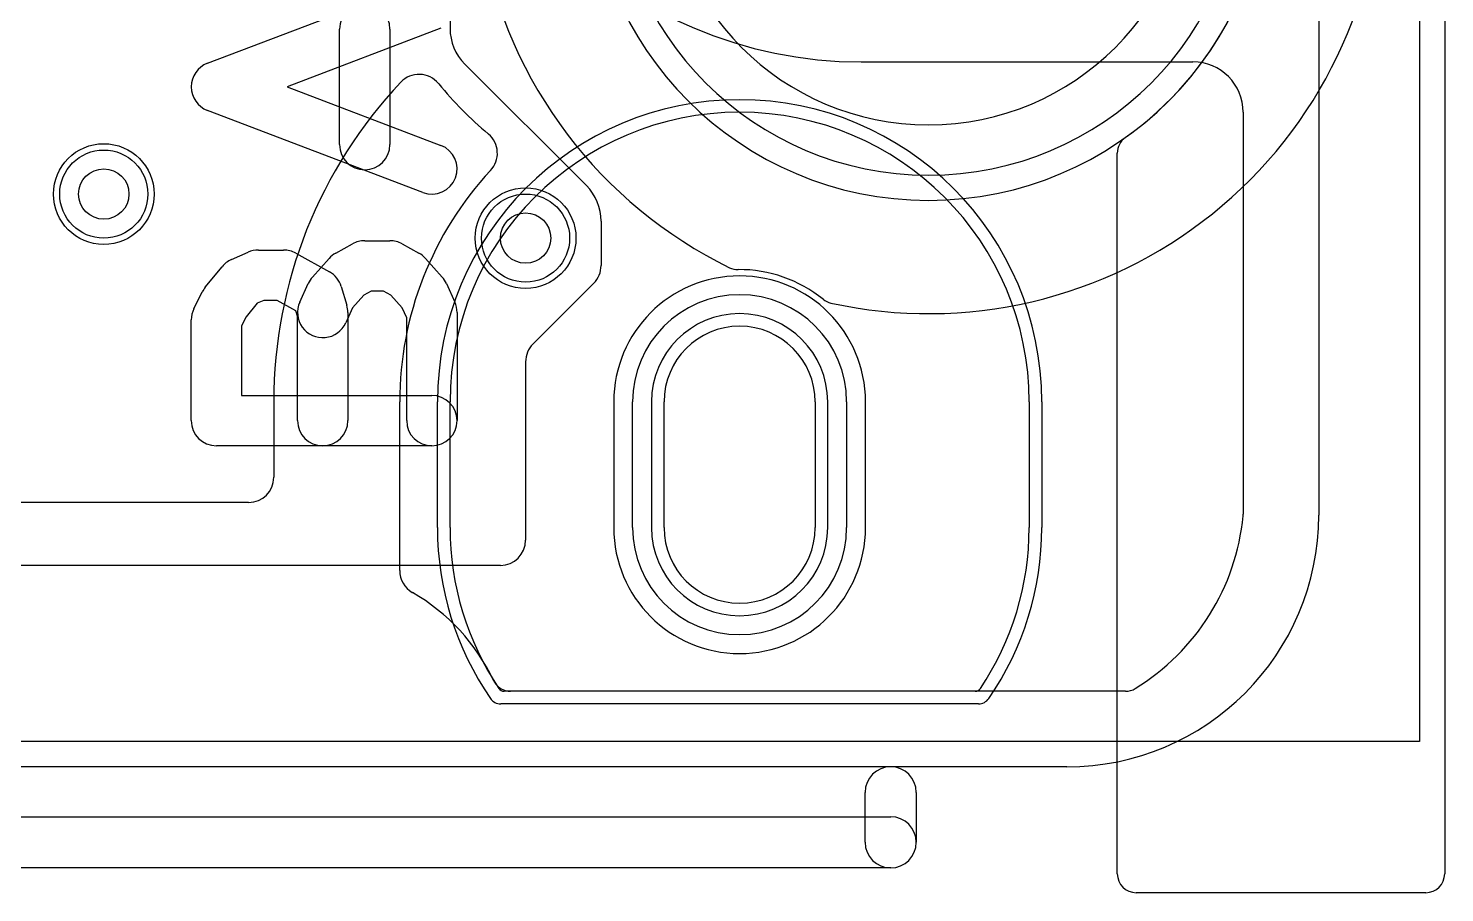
# Model space of a CAD drawing. Extents: x -1 to 20.9, y -0.5 to 20.
# Drawn here: x 14.88 to 20.5, y -0.5 to 2.93 of the extents above; entities that cross this region are included whole.
import ezdxf

# ---------------------------------------------------------------- set-up
doc = ezdxf.new("R2010")
doc.units = 0
for name, color, linetype in [('Hole', 1, 'CONTINUOUS'), ('L1', 3, 'CONTINUOUS'), ('L4', 3, 'CONTINUOUS'), ('MetalMask-B', 176, 'CONTINUOUS'), ('Outline', 7, 'CONTINUOUS'), ('PartsArea-B', 111, 'CONTINUOUS'), ('PartsSilk-A', 221, 'CONTINUOUS'), ('PartsSilk-B', 221, 'CONTINUOUS'), ('Resist-A', 2, 'CONTINUOUS'), ('Resist-B', 2, 'CONTINUOUS'), ('Silk-A', 140, 'CONTINUOUS')]:
    doc.layers.add(name, color=color, linetype=linetype)

msp = doc.modelspace()

# ---------------------------------------------------------------- linework, layer by layer
at = {"layer": 'Hole'}
for p, q in [((17.4, 0.95), (17.4, 1.45)), ((18, 1.45), (18, 0.95))]:
    msp.add_line(p, q, dxfattribs=at)
for centre in [(15.175, 2.275), (16.85, 2.1)]:
    msp.add_circle(centre, 0.1, dxfattribs=at)
for centre, start, end in [((17.7, 1.45), 0, 180), ((17.7, 0.95), 180, 0)]:
    msp.add_arc(centre, 0.3, start, end, dxfattribs=at)
at = {"layer": 'L1'}
for p, q in [((16.55, 3.90137), (16.55, 2.93284)), ((16.60858, 2.79142), (17.09142, 2.30858)), ((17.15, 2.16716), (17.15, 1.99142)), ((17.12071, 1.92071), (16.87929, 1.67929)), ((16.85, 1.60858), (16.85, 0.9)), ((16.75, 0.8), (4.25, 0.8))]:
    msp.add_line(p, q, dxfattribs=at)
for centre in [(15.175, 2.275), (16.85, 2.1)]:
    msp.add_circle(centre, 0.2, dxfattribs=at)
for centre, radius, start, end in [((18.45, 3.6), 1.05, 180, 0), ((16.75, 2.93284), 0.2, 180, -135), ((16.95, 2.16716), 0.2, 0, 45), ((17.05, 1.99142), 0.1, -45, 0), ((16.95, 1.60858), 0.1, 135, 180), ((16.75, 0.9), 0.1, -90, 0)]:
    msp.add_arc(centre, radius, start, end, dxfattribs=at)
at = {"layer": 'L4'}
for p, q in [((18.18278, 2.8), (19.5, 2.8)), ((19.7, 2.6), (19.7, 1.00358)), ((15.85, 1.45), (15.85, 1.15)), ((16.35, 0.77942), (16.35, 1.45)), ((16.55, 0.95), (16.55, 1.45)), ((17.2, 1.45), (17.2, 0.95)), ((17.35, 1.45), (17.35, 0.95)), ((18.05, 0.95), (18.05, 1.45)), ((18.2, 0.95), (18.2, 1.45)), ((18.85, 1.45), (18.85, 0.95)), ((15.75, 1.05), (4.24999, 1.05)), ((18.63541, 0.3), (16.76459, 0.3)), ((19.23219, 0.3), (16.79057, 0.3))]:
    msp.add_line(p, q, dxfattribs=at)
for centre in [(15.175, 2.275), (16.85, 2.1)]:
    msp.add_circle(centre, 0.2, dxfattribs=at)
for centre, radius, start, end in [((18.18278, 4.5), 1.7, 180, -90), ((19.5, 2.6), 0.2, 0, 90), ((17.7, 1.45), 1.85, 136.68322, 180), ((16.29944, 2.77059), 0.07497, -43.31373, -42.8161), ((16.42674, 2.65054), 0.10002, 39.80777, 136.30039), ((16.56175, 2.76185), 0.07497, -140.90095, -139.12681), ((17.70007, 3.69995), 1.55001, -140.44096, -130.10914), ((17.7, 1.45), 1.15, 0, 180), ((16.75058, 2.57113), 0.07497, -130.9113, -129.44643), ((16.63796, 2.43722), 0.10001, -42.90919, 49.47265), ((17.70001, 1.45), 1.35001, 137.09128, 180), ((17.7, 1.45), 0.5, 0, 180), ((17.7, 1.45), 0.35, 0, 180), ((15.75, 1.15), 0.1, -90, 0), ((18.79654, 1.08427), 0.90738, -58.44106, -5.56288), ((19.62503, 1.00358), 0.07497, -5.56459, 0), ((17.7, 0.95), 1.15, 180, -146.25093), ((17.7, 0.95), 0.5, 180, 0), ((17.7, 0.95), 0.35, 180, 0), ((17.7, 0.95), 1.15, -33.74907, 0), ((16.42497, 0.77942), 0.07497, 180, -179.97707), ((16.45, 0.77943), 0.1, -179.97708, -119.98794), ((16.43749, 0.75775), 0.07497, -119.98851, -119.41687), ((15.99999, 0.00001), 0.80001, 25.37605, 59.9442), ((16.79055, 0.37499), 0.07497, -154.62438, -146.30781), ((16.79058, 0.37501), 0.07501, -146.30781, -104.03439), ((16.76459, 0.325), 0.025, -146.25273, -90), ((16.79057, 0.37497), 0.07497, -104.03439, -90), ((18.63541, 0.325), 0.025, -90, -33.74727), ((19.2322, 0.37497), 0.07497, -90.00764, -58.43856)]:
    msp.add_arc(centre, radius, start, end, dxfattribs=at)
at = {"layer": 'MetalMask-B'}
for p, q in [((16.55, 0.95), (16.55, 1.45)), ((17.35, 1.45), (17.35, 0.95)), ((18.05, 0.95), (18.05, 1.45)), ((18.85, 1.45), (18.85, 0.95)), ((18.63541, 0.3), (16.76459, 0.3))]:
    msp.add_line(p, q, dxfattribs=at)
for centre, radius, start, end in [((17.7, 1.45), 1.15, 0, 180), ((17.7, 1.45), 0.35, 0, 180), ((17.7, 0.95), 1.15, 180, -146.25093), ((17.7, 0.95), 0.35, 180, 0), ((17.7, 0.95), 1.15, -33.74907, 0), ((16.76459, 0.325), 0.025, -146.25273, -90), ((18.63541, 0.325), 0.025, -90, -33.74727)]:
    msp.add_arc(centre, radius, start, end, dxfattribs=at)
at = {"layer": 'Outline'}
for p, q in [((20, 15), (20, 1)), ((19, 0), (12, 0))]:
    msp.add_line(p, q, dxfattribs=at)
msp.add_arc((19, 1), 1, -90, 0, dxfattribs=at)
at = {"layer": 'PartsArea-B'}
for p, q in [((20.4, 19.4), (20.4, 0.1)), ((20.4, 0.1), (-0.4, 0.1))]:
    msp.add_line(p, q, dxfattribs=at)
at = {"layer": 'PartsSilk-A'}
for p, q in [((15.58662, 2.79438), (16.44218, 3.1203)), ((16.51338, 2.9334), (15.90312, 2.70093)), ((16.11111, 2.4713), (16.11111, 2.93056)), ((16.31111, 2.93056), (16.31111, 2.4713)), ((15.90312, 2.70093), (16.51338, 2.46845)), ((16.44218, 2.28155), (15.58662, 2.60748)), ((16.21111, 2.08981), (16.31111, 2.08981)), ((15.68161, 2.01453), (15.74828, 2.04416)), ((15.78889, 2.05278), (15.88889, 2.05278)), ((15.93746, 2.04019), (16.07079, 1.96611)), ((16.09588, 2.0402), (16.16255, 2.07723)), ((16.35967, 2.07723), (16.42634, 2.0402)), ((15.57816, 1.90499), (15.64482, 1.98647)), ((16.00344, 1.94559), (16.0701, 2.01967)), ((16.45212, 2.01967), (16.51878, 1.94559)), ((15.95325, 1.84568), (15.98659, 1.91975)), ((16.53563, 1.91975), (16.56897, 1.84568)), ((15.53278, 1.81973), (15.56612, 1.8864)), ((16.118, 1.90743), (16.14022, 1.83336)), ((16.2076, 1.87347), (16.16256, 1.82342)), ((16.23702, 1.88981), (16.2076, 1.87347)), ((16.2852, 1.88981), (16.23702, 1.88981)), ((16.31462, 1.87347), (16.2852, 1.88981)), ((16.35966, 1.82342), (16.31462, 1.87347)), ((15.78456, 1.84143), (15.74002, 1.78698)), ((15.81011, 1.85278), (15.78456, 1.84143)), ((15.86298, 1.85278), (15.81011, 1.85278)), ((15.93812, 1.81103), (15.86298, 1.85278)), ((15.94444, 1.78995), (15.93812, 1.81103)), ((16.16256, 1.82342), (16.13563, 1.76358)), ((16.14444, 1.80463), (16.14444, 1.375)), ((16.37778, 1.78316), (16.35966, 1.82342)), ((16.57778, 1.80463), (16.57778, 1.375)), ((15.52222, 1.375), (15.52222, 1.775)), ((15.74002, 1.78698), (15.72222, 1.75139)), ((15.72222, 1.75139), (15.72222, 1.475)), ((15.94444, 1.375), (15.94444, 1.78995)), ((16.37778, 1.375), (16.37778, 1.78316)), ((15.72222, 1.475), (16.47778, 1.475)), ((16.47778, 1.275), (15.62222, 1.275))]:
    msp.add_line(p, q, dxfattribs=at)
for centre, start, end in [((16.21111, 2.93056), 0, 180), ((15.62222, 2.70093), 110.85446, -110.8546), ((16.21111, 2.4713), 180, 0), ((16.47778, 2.375), -110.85446, 69.1454), ((16.21111, 1.98981), 90, 119.04877), ((16.31111, 1.98981), 60.94873, 90), ((15.78889, 1.95278), 90, 113.96169), ((15.88889, 1.95278), 60.94094, 90), ((16.14444, 1.95278), 119.05127, 138.01792), ((16.37778, 1.95278), 41.9804, 60.95123), ((15.72222, 1.92315), 113.96074, 140.71289), ((16.07778, 1.8787), 138.0196, 155.76679), ((16.02222, 1.8787), 16.69705, 60.94284), ((16.44444, 1.8787), 24.23532, 41.98208), ((15.65556, 1.84167), 140.71382, 153.43151), ((15.62222, 1.775), 153.42982, 180), ((16.04444, 1.80463), 155.76468, -24.23321), ((16.04444, 1.80463), 0, 16.69853), ((16.47778, 1.80463), 0, 24.23321), ((16.47778, 1.375), -90, 90), ((15.62222, 1.375), 180, -90), ((16.04444, 1.375), 180, 0), ((16.47778, 1.375), 180, 0)]:
    msp.add_arc(centre, 0.1, start, end, dxfattribs=at)
at = {"layer": 'PartsSilk-B'}
for p, q in [((18.1984, -0.3), (18.1984, -0.1016)), ((18.4016, -0.1016), (18.4016, -0.3)), ((1.8016, -0.1984), (18.3, -0.1984)), ((18.3, -0.4016), (1.7, -0.4016))]:
    msp.add_line(p, q, dxfattribs=at)
for centre, start, end in [((18.3, -0.1016), 0, 180), ((18.3, -0.3), -90, 90), ((18.3, -0.3), 180, 0)]:
    msp.add_arc(centre, 0.1016, start, end, dxfattribs=at)
at = {"layer": 'Resist-A'}
for p, q in [((17.275, 0.95), (17.275, 1.45)), ((18.125, 1.45), (18.125, 0.95))]:
    msp.add_line(p, q, dxfattribs=at)
for centre in [(15.175, 2.275), (16.85, 2.1)]:
    msp.add_circle(centre, 0.175, dxfattribs=at)
for centre, radius, start, end in [((18.45, 3.6), 1.25, 180, 0), ((17.7, 1.45), 0.425, 0, 180), ((17.7, 0.95), 0.425, 180, 0)]:
    msp.add_arc(centre, radius, start, end, dxfattribs=at)
at = {"layer": 'Resist-B'}
for p, q in [((16.5, 0.95), (16.5, 1.45)), ((17.275, 0.95), (17.275, 1.45)), ((18.125, 1.45), (18.125, 0.95)), ((18.9, 1.45), (18.9, 0.95)), ((18.64868, 0.25), (16.75132, 0.25))]:
    msp.add_line(p, q, dxfattribs=at)
for centre in [(15.175, 2.275), (16.85, 2.1)]:
    msp.add_circle(centre, 0.175, dxfattribs=at)
for centre, radius, start, end in [((17.7, 1.45), 1.2, 0, 180), ((17.7, 1.45), 0.425, 0, 180), ((17.7, 0.95), 1.2, 180, -145.58264), ((17.7, 0.95), 0.425, 180, 0), ((17.7, 0.95), 1.2, -34.41736, 0), ((16.75132, 0.3), 0.05, -145.58531, -90), ((18.64868, 0.3), 0.05, -90, -34.41469)]:
    msp.add_arc(centre, radius, start, end, dxfattribs=at)
at = {"layer": 'Silk-A'}
for p, q in [((20.5, 14.42495), (20.5, -0.425)), ((15.58662, 2.79438), (16.44218, 3.1203)), ((16.51338, 2.9334), (15.90312, 2.70093)), ((16.11111, 2.4713), (16.11111, 2.93056)), ((16.31111, 2.93056), (16.31111, 2.4713)), ((15.90312, 2.70093), (16.51338, 2.46845)), ((16.44218, 2.28155), (15.58662, 2.60748)), ((19.2, -0.425), (19.2, 2.4381)), ((16.21111, 2.08981), (16.31111, 2.08981)), ((15.68161, 2.01453), (15.74828, 2.04416)), ((15.78889, 2.05278), (15.88889, 2.05278)), ((15.93746, 2.04019), (16.07079, 1.96611)), ((16.09588, 2.0402), (16.16255, 2.07723)), ((16.35967, 2.07723), (16.42634, 2.0402)), ((15.57816, 1.90499), (15.64482, 1.98647)), ((16.00344, 1.94559), (16.0701, 2.01967)), ((16.45212, 2.01967), (16.51878, 1.94559)), ((15.95325, 1.84568), (15.98659, 1.91975)), ((16.53563, 1.91975), (16.56897, 1.84568)), ((15.53278, 1.81973), (15.56612, 1.8864)), ((16.118, 1.90743), (16.14022, 1.83336)), ((16.2076, 1.87347), (16.16256, 1.82342)), ((16.23702, 1.88981), (16.2076, 1.87347)), ((16.2852, 1.88981), (16.23702, 1.88981)), ((16.31462, 1.87347), (16.2852, 1.88981)), ((16.35966, 1.82342), (16.31462, 1.87347)), ((15.78456, 1.84143), (15.74002, 1.78698)), ((15.81011, 1.85278), (15.78456, 1.84143)), ((15.86298, 1.85278), (15.81011, 1.85278)), ((15.93812, 1.81103), (15.86298, 1.85278)), ((15.94444, 1.78995), (15.93812, 1.81103)), ((16.16256, 1.82342), (16.13563, 1.76358)), ((16.14444, 1.80463), (16.14444, 1.375)), ((16.37778, 1.78316), (16.35966, 1.82342)), ((16.57778, 1.80463), (16.57778, 1.375)), ((15.52222, 1.375), (15.52222, 1.775)), ((15.74002, 1.78698), (15.72222, 1.75139)), ((15.72222, 1.75139), (15.72222, 1.475)), ((15.94444, 1.375), (15.94444, 1.78995)), ((16.37778, 1.375), (16.37778, 1.78316)), ((15.72222, 1.475), (16.47778, 1.475)), ((16.47778, 1.275), (15.62222, 1.275)), ((20.425, -0.5), (19.275, -0.5))]:
    msp.add_line(p, q, dxfattribs=at)
for centre, radius, start, end in [((18.45, 3.6), 1.35, 180, 0), ((18.45, 3.6), 1.8, -102.43279, 0), ((18.45, 3.6), 1.35, -54.62336, 0), ((18.45, 3.6), 1.8, -169.70335, -116.0288), ((16.21111, 2.93056), 0.1, 0, 180), ((15.62222, 2.70093), 0.1, 110.85446, -110.8546), ((19.275, 2.4381), 0.075, 125.37251, 180), ((16.21111, 2.4713), 0.1, 180, 0), ((16.47778, 2.375), 0.1, -110.85446, 69.1454), ((16.21111, 1.98981), 0.1, 90, 119.04877), ((16.31111, 1.98981), 0.1, 60.94873, 90), ((15.78889, 1.95278), 0.1, 90, 113.96169), ((15.88889, 1.95278), 0.1, 60.94094, 90), ((16.14444, 1.95278), 0.1, 119.05127, 138.01792), ((16.37778, 1.95278), 0.1, 41.9804, 60.95123), ((15.72222, 1.92315), 0.1, 113.96074, 140.71289), ((17.69303, 2.04996), 0.075, -116.02863, -89.34304), ((17.694, 2.04996), 0.075, -90.08403, -89.42706), ((17.70001, 1.44999), 0.525, 50.87523, 90.57406), ((16.07778, 1.8787), 0.1, 138.0196, 155.76679), ((16.02222, 1.8787), 0.1, 16.69705, 60.94284), ((16.44444, 1.8787), 0.1, 24.23532, 41.98208), ((15.65556, 1.84167), 0.1, 140.71382, 153.43151), ((18.07862, 1.91545), 0.075, -129.12869, -102.43517), ((15.62222, 1.775), 0.1, 153.42982, 180), ((16.04444, 1.80463), 0.1, 155.76468, -24.23321), ((16.04444, 1.80463), 0.1, 0, 16.69853), ((16.47778, 1.80463), 0.1, 0, 24.23321), ((16.47778, 1.375), 0.1, -90, 90), ((15.62222, 1.375), 0.1, 180, -90), ((16.04444, 1.375), 0.1, 180, 0), ((16.47778, 1.375), 0.1, 180, 0), ((19.275, -0.425), 0.075, 180, -90), ((20.425, -0.425), 0.075, -90, 0)]:
    msp.add_arc(centre, radius, start, end, dxfattribs=at)

doc.saveas('drawing.dxf')
